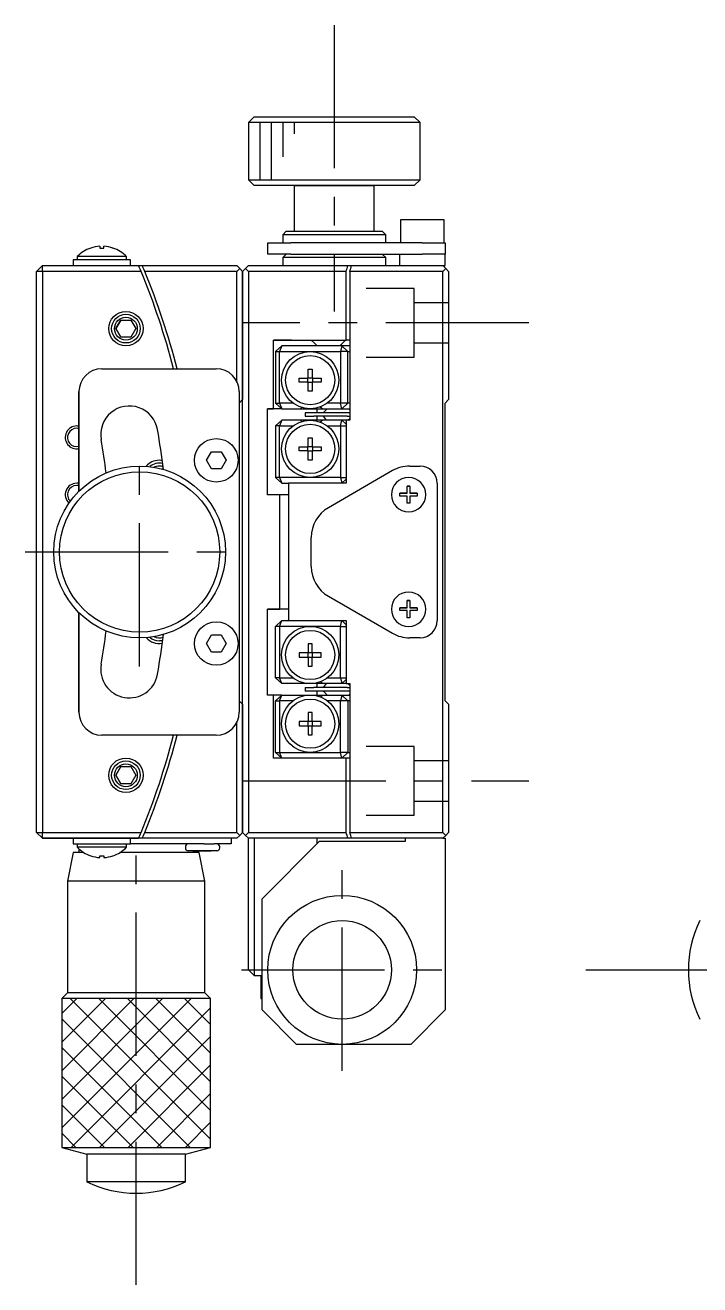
# Model space of a CAD drawing. Extents: x -40 to 380, y -7 to 261.
# Drawn here: x 223.4 to 282.3, y 103.9 to 213.9 of the extents above; entities that cross this region are included whole.
import ezdxf

# ---------------------------------------------------------------- set-up
doc = ezdxf.new("R2010")
doc.units = 0
doc.header["$LTSCALE"] = 10
doc.linetypes.add('CENTER', pattern=[2, 1.25, -0.25, 0.25, -0.25])
doc.linetypes.add('DASHED', pattern=[3.5, 2, -1.5])
doc.layers.get('0').update_dxf_attribs({"linetype": 'CONTINUOUS'})
doc.layers.add('CENTER', color=1, linetype='CENTER')

msp = doc.modelspace()

# ---------------------------------------------------------------- linework, layer by layer
at = {"color": 7, "linetype": 'CONTINUOUS'}
for p, q in [((243.391426, 205.893505), (242.891426, 205.393505)), ((243.391426, 205.893505), (250.391426, 205.893505)), ((250.391426, 205.893505), (257.391426, 205.893505)), ((257.891426, 205.393505), (257.391426, 205.893505)), ((250.391426, 205.393505), (242.891426, 205.393505)), ((242.891426, 205.393505), (242.891426, 200.393505)), ((257.891426, 205.393505), (250.391426, 205.393505)), ((257.891426, 200.393505), (257.891426, 205.393505)), ((242.891426, 200.393505), (250.391426, 200.393505)), ((242.891426, 200.393505), (243.391426, 199.893505)), ((250.391426, 200.393505), (257.891426, 200.393505)), ((257.391426, 199.893505), (257.891426, 200.393505)), ((246.891426, 199.893505), (243.391426, 199.893505)), ((250.391426, 199.893505), (243.391426, 199.893505)), ((253.891426, 199.893505), (246.891426, 199.893505)), ((246.891426, 199.893505), (250.391426, 199.893505)), ((246.891426, 199.893505), (246.891426, 195.893505)), ((257.391426, 199.893505), (250.391426, 199.893505)), ((250.391426, 199.893505), (253.891426, 199.893505)), ((257.391426, 199.893505), (253.891426, 199.893505)), ((253.891426, 195.893505), (253.891426, 199.893505)), ((246.191426, 195.893505), (245.891426, 195.593505)), ((246.191426, 195.893505), (250.391426, 195.893505)), ((250.391426, 195.893505), (254.591426, 195.893505)), ((254.891426, 195.593505), (254.591426, 195.893505)), ((258.091426, 196.893505), (256.191426, 196.893505)), ((256.191426, 196.893505), (256.191426, 194.893505)), ((259.991426, 196.893505), (258.091426, 196.893505)), ((259.991426, 194.893505), (259.991426, 196.893505)), ((244.591426, 193.893505), (244.591426, 194.893505)), ((244.591426, 194.893505), (246.591426, 194.893505)), ((250.391426, 195.593505), (245.891426, 195.593505)), ((245.891426, 195.593505), (245.891426, 194.893505)), ((258.091426, 194.893505), (246.591426, 194.893505)), ((254.891426, 195.593505), (250.391426, 195.593505)), ((254.891426, 194.893505), (254.891426, 195.593505)), ((258.091426, 194.893505), (260.091426, 194.893505)), ((260.091426, 194.893505), (260.091426, 193.893505)), ((232.241426, 193.685752), (227.941426, 193.685752)), ((227.941426, 193.685752), (227.941426, 193.393505)), ((229.114618, 194.430024), (229.118038, 194.425485)), ((229.911426, 194.582685), (229.911426, 194.425485)), ((229.911426, 194.425485), (230.271426, 194.425485)), ((230.271426, 194.425485), (230.271426, 194.582685)), ((231.064815, 194.425485), (231.068235, 194.430024)), ((232.241426, 193.393505), (232.241426, 193.685752)), ((246.591426, 193.893505), (244.591426, 193.893505)), ((246.191426, 193.893505), (245.891426, 193.593505)), ((246.591426, 193.893505), (258.091426, 193.893505)), ((254.891426, 193.593505), (254.591426, 193.893505)), ((256.091426, 193.893505), (256.091426, 192.893505)), ((260.091426, 193.893505), (258.091426, 193.893505)), ((260.091426, 192.893505), (260.091426, 193.893505)), ((224.891426, 192.893505), (224.391426, 192.393505)), ((224.891426, 192.393505), (224.891426, 192.893505)), ((224.891426, 192.893505), (233.30662, 192.893505)), ((232.591426, 193.393505), (227.591426, 193.393505)), ((227.591426, 193.393505), (227.591426, 192.893505)), ((232.591426, 192.893505), (232.591426, 193.393505)), ((233.30662, 192.893505), (233.632375, 192.893505)), ((233.632375, 192.893505), (241.891426, 192.893505)), ((241.891426, 192.893505), (242.141426, 192.643505)), ((242.141426, 192.643505), (241.891426, 192.393505)), ((242.391426, 192.393505), (242.141426, 192.643505)), ((242.391426, 192.393505), (242.641426, 192.643505)), ((242.641426, 192.643505), (242.891426, 192.893505)), ((242.891426, 192.393505), (242.641426, 192.643505)), ((242.891426, 192.893505), (251.59732, 192.893505)), ((250.391426, 193.593505), (245.891426, 193.593505)), ((245.891426, 193.593505), (245.891426, 192.893505)), ((254.891426, 193.593505), (250.391426, 193.593505)), ((251.59732, 192.893505), (251.912004, 192.893505)), ((251.912004, 192.893505), (252.391426, 192.893505)), ((252.391426, 192.893505), (259.891426, 192.893505)), ((254.891426, 192.893505), (254.891426, 193.593505)), ((259.891426, 192.893505), (260.091426, 192.893505)), ((259.891426, 192.893505), (260.141426, 192.643505)), ((260.141426, 192.643505), (259.891426, 192.393505)), ((260.141426, 192.643505), (260.391426, 192.393505)), ((224.391426, 143.393505), (224.391426, 192.393505)), ((224.891426, 192.393505), (224.391426, 192.393505)), ((224.891426, 192.393505), (224.891426, 143.393505)), ((233.516294, 192.393505), (224.891426, 192.393505)), ((241.891426, 192.393505), (233.840901, 192.393505)), ((241.891426, 182.765284), (241.891426, 192.393505)), ((242.391426, 192.393505), (242.391426, 181.193505)), ((242.391426, 181.193505), (242.391426, 192.393505)), ((242.891426, 192.393505), (242.891426, 143.393505)), ((251.436868, 192.393505), (242.891426, 192.393505)), ((251.436868, 186.393505), (251.436868, 192.393505)), ((251.752205, 192.393505), (251.752205, 179.393505)), ((259.891426, 192.393505), (251.752205, 192.393505)), ((259.891426, 143.393505), (259.891426, 192.393505)), ((260.391426, 192.393505), (260.391426, 181.193505)), ((231.325401, 187.393505), (231.758414, 188.143505)), ((231.758414, 188.143505), (231.325401, 187.393505)), ((231.758414, 188.143505), (232.624439, 188.143505)), ((232.624439, 188.143505), (233.057452, 187.393505)), ((231.758414, 186.643505), (231.325401, 187.393505)), ((231.325401, 187.393505), (231.758414, 186.643505)), ((233.057452, 187.393505), (232.624439, 186.643505)), ((232.624439, 186.643505), (231.758414, 186.643505)), ((245.102105, 186.393505), (251.436868, 186.393505)), ((245.102105, 180.393505), (245.102105, 186.393505)), ((246.675588, 186.393505), (245.102105, 186.393505)), ((248.391426, 186.393505), (248.641426, 186.143505)), ((248.641426, 186.143505), (248.891426, 185.893505)), ((250.891426, 185.893505), (251.141426, 186.143505)), ((250.991426, 185.993505), (251.091426, 185.893505)), ((251.141426, 186.143505), (251.391426, 186.393505)), ((251.752205, 186.393505), (251.436868, 186.393505)), ((245.266242, 185.393505), (245.805711, 185.893505)), ((245.266242, 185.393505), (245.600349, 185.393505)), ((245.266242, 185.393505), (245.266242, 180.893505)), ((245.805711, 185.893505), (245.600349, 185.393505)), ((245.600349, 180.893505), (245.600349, 185.393505)), ((245.600349, 185.393505), (248.291426, 185.393505)), ((251.072585, 185.893505), (245.805711, 185.893505)), ((248.291426, 185.393505), (250.935235, 185.393505)), ((251.072585, 185.893505), (250.935235, 185.393505)), ((250.935235, 185.393505), (250.935235, 180.893505)), ((251.590863, 185.393505), (250.935235, 185.393505)), ((251.072585, 185.893505), (251.590863, 185.393505)), ((251.752205, 185.893505), (251.072585, 185.893505)), ((251.590863, 180.893505), (251.590863, 185.393505)), ((251.590863, 185.393505), (251.752205, 185.393505)), ((230.091426, 183.893505), (240.091426, 183.893505)), ((248.111426, 183.866893), (248.471426, 183.866893)), ((248.111426, 183.073505), (248.111426, 183.866893)), ((248.471426, 183.866893), (248.471426, 183.073505)), ((247.318038, 183.073505), (248.111426, 183.073505)), ((247.318038, 182.713505), (247.318038, 183.073505)), ((248.111426, 182.713505), (247.318038, 182.713505)), ((248.095691, 182.713505), (248.095691, 183.073505)), ((248.111426, 183.08924), (248.471426, 183.08924)), ((248.111426, 181.920116), (248.111426, 182.713505)), ((248.471426, 182.697769), (248.111426, 182.697769)), ((248.471426, 183.073505), (249.264815, 183.073505)), ((248.471426, 182.713505), (248.471426, 181.920116)), ((249.264815, 182.713505), (248.471426, 182.713505)), ((248.487162, 183.073505), (248.487162, 182.713505)), ((249.264815, 183.073505), (249.264815, 182.713505)), ((228.091426, 173.200104), (228.091426, 181.893505)), ((228.091426, 181.893505), (228.091426, 173.200104)), ((242.091426, 181.893505), (242.091426, 153.893505)), ((248.471426, 181.920116), (248.111426, 181.920116)), ((242.091426, 180.893505), (242.391426, 181.193505)), ((242.391426, 154.593505), (242.391426, 181.193505)), ((245.266242, 180.893505), (245.805711, 180.393505)), ((245.266242, 180.893505), (245.600349, 180.893505)), ((245.600349, 180.893505), (245.805711, 180.393505)), ((246.791426, 180.893505), (245.600349, 180.893505)), ((247.480198, 180.393505), (247.559523, 180.503818)), ((249.180187, 180.55714), (249.406112, 180.393505)), ((250.935235, 180.893505), (249.791426, 180.893505)), ((251.072585, 180.393505), (250.935235, 180.893505)), ((251.590863, 180.893505), (250.935235, 180.893505)), ((251.590863, 180.893505), (251.072585, 180.393505)), ((251.752205, 180.893505), (251.590863, 180.893505)), ((260.091426, 180.893505), (260.391426, 181.193505)), ((260.091426, 154.893505), (260.091426, 180.893505)), ((244.571552, 180.393505), (245.102105, 180.393505)), ((244.571552, 172.893505), (244.571552, 180.393505)), ((245.102105, 180.393505), (244.571552, 180.393505)), ((245.805711, 180.393505), (244.571552, 180.393505)), ((245.805711, 180.393505), (245.102105, 180.393505)), ((245.805711, 180.393505), (245.102105, 180.393505)), ((245.805711, 179.393505), (245.266242, 178.893505)), ((245.805711, 179.393505), (245.600349, 178.893505)), ((245.805711, 180.393505), (247.480198, 180.393505)), ((247.480198, 179.393505), (245.805711, 179.393505)), ((247.480198, 180.393505), (248.291426, 180.393505)), ((248.291426, 179.393505), (247.480198, 179.393505)), ((247.559523, 179.283191), (247.480198, 179.393505)), ((248.612707, 180.043505), (247.854629, 180.043505)), ((247.854629, 180.043505), (247.854629, 179.743505)), ((247.854629, 179.743505), (248.612707, 179.743505)), ((248.291426, 180.393505), (249.406112, 180.393505)), ((249.406112, 179.393505), (248.291426, 179.393505)), ((251.523834, 180.043505), (248.612707, 180.043505)), ((251.523834, 179.743505), (248.612707, 179.743505)), ((248.891426, 180.043505), (248.891426, 180.393505)), ((248.891426, 179.393505), (248.891426, 179.743505)), ((249.406112, 179.393505), (249.180187, 179.229869)), ((249.406112, 180.393505), (251.072585, 180.393505)), ((251.072585, 179.393505), (249.406112, 179.393505)), ((249.45332, 180.062423), (249.436862, 180.043531)), ((249.437116, 179.74341), (249.699784, 179.393549)), ((249.777167, 180.393505), (249.453324, 180.062427)), ((250.935235, 178.893505), (251.072585, 179.393505)), ((251.072585, 180.393505), (251.752205, 180.393505)), ((251.436868, 179.393505), (251.072585, 179.393505)), ((251.072585, 179.393505), (251.436884, 179.042085)), ((251.436868, 179.393505), (251.436868, 173.893505)), ((251.752205, 179.393505), (251.436868, 179.393505)), ((251.752205, 180.043505), (251.523834, 180.043505)), ((251.523834, 179.743505), (251.752205, 179.743505)), ((251.596713, 179.393505), (251.752205, 179.55247)), ((251.752329, 180.302756), (251.674096, 180.39346)), ((245.266242, 178.893505), (245.266242, 174.393505)), ((245.600349, 178.893505), (245.266242, 178.893505)), ((245.600349, 174.393505), (245.600349, 178.893505)), ((245.600349, 178.893505), (246.791426, 178.893505)), ((249.791426, 178.893505), (250.935235, 178.893505)), ((250.935235, 178.893505), (250.935235, 174.393505)), ((250.935235, 178.893505), (251.436868, 178.893505)), ((248.111426, 177.866893), (248.471426, 177.866893)), ((248.111426, 177.073505), (248.111426, 177.866893)), ((248.471426, 177.866893), (248.471426, 177.073505)), ((239.225401, 175.893505), (239.658414, 176.643505)), ((239.658414, 176.643505), (240.524439, 176.643505)), ((240.524439, 176.643505), (240.957452, 175.893505)), ((247.318038, 177.073505), (248.111426, 177.073505)), ((247.318038, 176.713505), (247.318038, 177.073505)), ((248.111426, 176.713505), (247.318038, 176.713505)), ((248.095691, 176.713505), (248.095691, 177.073505)), ((248.111426, 177.08924), (248.471426, 177.08924)), ((248.111426, 175.920116), (248.111426, 176.713505)), ((248.471426, 176.697769), (248.111426, 176.697769)), ((248.471426, 177.073505), (249.264815, 177.073505)), ((248.471426, 176.713505), (248.471426, 175.920116)), ((249.264815, 176.713505), (248.471426, 176.713505)), ((248.487162, 177.073505), (248.487162, 176.713505)), ((249.264815, 177.073505), (249.264815, 176.713505)), ((235.311713, 175.143505), (235.462594, 175.143505)), ((239.658414, 175.143505), (239.225401, 175.893505)), ((240.524439, 175.143505), (239.658414, 175.143505)), ((240.957452, 175.893505), (240.524439, 175.143505)), ((248.471426, 175.920116), (248.111426, 175.920116)), ((255.489503, 174.991581), (249.891426, 171.75953)), ((256.989503, 175.393505), (257.891426, 175.393505)), ((245.600349, 174.393505), (245.266242, 174.393505)), ((245.805711, 173.893505), (245.266242, 174.393505)), ((248.291426, 174.393505), (245.600349, 174.393505)), ((245.600349, 174.393505), (245.805711, 173.893505)), ((245.805711, 173.893505), (246.391426, 173.893505)), ((251.436868, 173.893505), (246.391426, 173.893505)), ((246.391426, 173.893505), (246.391426, 161.893505)), ((250.935235, 174.393505), (248.291426, 174.393505)), ((250.935235, 174.393505), (251.072585, 173.893505)), ((250.935235, 174.393505), (251.436868, 174.393505)), ((251.436884, 174.244924), (251.072585, 173.893505)), ((259.391426, 173.893505), (259.391426, 161.893505)), ((245.632215, 172.893505), (244.571552, 172.893505)), ((245.632215, 162.893505), (245.632215, 172.893505)), ((246.391426, 172.893505), (245.632215, 172.893505)), ((256.141426, 173.018505), (256.766426, 173.018505)), ((256.141426, 172.768505), (256.141426, 173.018505)), ((256.766426, 173.018505), (256.141426, 173.018505)), ((256.766426, 172.768505), (256.141426, 172.768505)), ((256.766426, 173.643505), (257.016426, 173.643505)), ((256.766426, 173.018505), (256.766426, 173.643505)), ((257.016426, 173.643505), (256.766426, 173.643505)), ((256.766426, 172.143505), (256.766426, 172.768505)), ((257.016426, 173.643505), (257.016426, 173.018505)), ((257.016426, 173.018505), (257.641426, 173.018505)), ((257.641426, 173.018505), (257.016426, 173.018505)), ((257.016426, 172.768505), (257.016426, 172.143505)), ((257.641426, 172.768505), (257.016426, 172.768505)), ((257.641426, 173.018505), (257.641426, 172.768505)), ((257.016426, 172.143505), (256.766426, 172.143505)), ((248.391426, 166.625555), (248.391426, 169.161454)), ((249.891426, 164.027479), (255.489503, 160.795428)), ((244.571552, 162.893505), (245.632215, 162.893505)), ((244.571552, 155.393505), (244.571552, 162.893505)), ((245.632215, 162.893505), (244.571552, 162.893505)), ((246.391426, 162.893505), (244.571552, 162.893505)), ((246.391426, 162.893505), (245.632215, 162.893505)), ((246.391426, 162.893505), (245.632215, 162.893505)), ((256.141426, 163.018505), (256.766426, 163.018505)), ((256.141426, 162.768505), (256.141426, 163.018505)), ((256.766426, 163.018505), (256.141426, 163.018505)), ((256.766426, 163.643505), (257.016426, 163.643505)), ((256.766426, 163.018505), (256.766426, 163.643505)), ((257.016426, 163.643505), (256.766426, 163.643505)), ((257.016426, 163.643505), (257.016426, 163.018505)), ((257.016426, 163.018505), (257.641426, 163.018505)), ((257.641426, 163.018505), (257.016426, 163.018505)), ((257.641426, 163.018505), (257.641426, 162.768505)), ((228.091426, 153.893505), (228.091426, 162.586905)), ((228.091426, 162.586905), (228.091426, 153.893505)), ((245.805711, 161.893505), (245.266242, 161.393505)), ((245.600349, 161.393505), (245.805711, 161.893505)), ((245.805711, 161.893505), (246.391426, 161.893505)), ((246.391426, 161.893505), (251.436868, 161.893505)), ((250.935235, 161.393505), (251.072585, 161.893505)), ((251.436884, 161.542085), (251.072585, 161.893505)), ((251.436868, 161.893505), (251.436868, 156.393505)), ((256.766426, 162.768505), (256.141426, 162.768505)), ((256.766426, 162.143505), (256.766426, 162.768505)), ((257.016426, 162.143505), (256.766426, 162.143505)), ((257.016426, 162.768505), (257.016426, 162.143505)), ((257.641426, 162.768505), (257.016426, 162.768505)), ((235.462594, 160.643505), (235.311713, 160.643505)), ((239.225401, 159.893505), (239.658414, 160.643505)), ((239.658414, 160.643505), (240.524439, 160.643505)), ((240.524439, 160.643505), (240.957452, 159.893505)), ((245.266242, 156.893505), (245.266242, 161.393505)), ((245.600349, 161.393505), (245.266242, 161.393505)), ((248.291426, 161.393505), (245.600349, 161.393505)), ((245.600349, 161.393505), (245.600349, 156.893505)), ((250.935235, 161.393505), (248.291426, 161.393505)), ((250.935235, 156.893505), (250.935235, 161.393505)), ((250.935235, 161.393505), (251.436868, 161.393505)), ((239.658414, 159.143505), (239.225401, 159.893505)), ((240.957452, 159.893505), (240.524439, 159.143505)), ((248.471426, 159.866893), (248.111426, 159.866893)), ((248.111426, 159.866893), (248.111426, 159.073505)), ((248.471426, 159.073505), (248.471426, 159.866893)), ((257.891426, 160.393505), (256.989503, 160.393505)), ((240.524439, 159.143505), (239.658414, 159.143505)), ((248.111426, 159.073505), (247.318038, 159.073505)), ((247.318038, 159.073505), (247.318038, 158.713505)), ((247.318038, 158.713505), (248.111426, 158.713505)), ((248.095691, 159.073505), (248.095691, 158.713505)), ((248.471426, 159.08924), (248.111426, 159.08924)), ((248.111426, 158.713505), (248.111426, 157.920116)), ((248.111426, 158.697769), (248.471426, 158.697769)), ((249.264815, 159.073505), (248.471426, 159.073505)), ((248.471426, 157.920116), (248.471426, 158.713505)), ((248.471426, 158.713505), (249.264815, 158.713505)), ((248.487162, 158.713505), (248.487162, 159.073505)), ((249.264815, 158.713505), (249.264815, 159.073505)), ((248.111426, 157.920116), (248.471426, 157.920116)), ((245.805711, 156.393505), (245.266242, 156.893505)), ((245.600349, 156.893505), (245.266242, 156.893505)), ((245.805711, 156.393505), (245.600349, 156.893505)), ((245.600349, 156.893505), (246.791426, 156.893505)), ((247.480198, 156.393505), (245.805711, 156.393505)), ((247.559523, 156.503818), (247.480198, 156.393505)), ((248.291426, 156.393505), (247.480198, 156.393505)), ((249.406112, 156.393505), (248.291426, 156.393505)), ((248.891426, 156.043505), (248.891426, 156.393505)), ((249.406112, 156.393505), (249.180187, 156.55714)), ((251.072585, 156.393505), (249.406112, 156.393505)), ((249.699786, 156.393463), (249.437098, 156.043564)), ((249.791426, 156.893505), (250.935235, 156.893505)), ((250.935235, 156.893505), (251.072585, 156.393505)), ((250.935235, 156.893505), (251.436868, 156.893505)), ((251.072585, 156.393505), (251.436884, 156.744924)), ((251.436868, 156.393505), (251.072585, 156.393505)), ((251.436868, 156.393505), (251.752205, 156.393505)), ((251.752205, 156.234539), (251.596713, 156.393505)), ((251.752205, 156.393505), (251.752205, 143.393505)), ((245.102105, 155.393505), (244.571552, 155.393505)), ((245.102105, 149.893505), (245.102105, 155.393505)), ((245.805711, 155.393505), (245.102105, 155.393505)), ((245.266242, 154.893505), (245.805711, 155.393505)), ((245.600349, 154.893505), (245.805711, 155.393505)), ((245.805711, 155.393505), (247.480198, 155.393505)), ((247.480198, 155.393505), (248.291426, 155.393505)), ((247.480198, 155.393505), (247.559523, 155.283191)), ((247.854629, 156.043505), (248.612707, 156.043505)), ((247.854629, 156.043505), (247.854629, 155.743505)), ((248.612707, 155.743505), (247.854629, 155.743505)), ((248.291426, 155.393505), (249.406112, 155.393505)), ((251.523834, 156.043505), (248.612707, 156.043505)), ((251.523834, 155.743505), (248.612707, 155.743505)), ((248.891426, 155.393505), (248.891426, 155.743505)), ((249.180187, 155.229869), (249.406112, 155.393505)), ((249.406112, 155.393505), (251.072585, 155.393505)), ((249.436854, 155.743489), (249.453319, 155.724587)), ((249.451445, 155.726526), (249.453322, 155.724583)), ((249.453324, 155.724582), (249.777167, 155.393505)), ((251.072585, 155.393505), (250.935235, 154.893505)), ((251.590863, 154.893505), (251.072585, 155.393505)), ((251.072585, 155.393505), (251.752205, 155.393505)), ((251.523834, 156.043505), (251.752205, 156.043505)), ((251.752205, 155.743505), (251.523834, 155.743505)), ((251.674093, 155.393547), (251.752306, 155.484226)), ((242.391426, 154.593505), (242.091426, 154.893505)), ((242.391426, 154.593505), (242.391426, 143.393505)), ((242.391426, 143.393505), (242.391426, 154.593505)), ((245.266242, 150.393505), (245.266242, 154.893505)), ((245.266242, 154.893505), (245.600349, 154.893505)), ((245.600349, 154.893505), (245.600349, 150.393505)), ((246.791426, 154.893505), (245.600349, 154.893505)), ((250.935235, 154.893505), (249.791426, 154.893505)), ((250.935235, 150.393505), (250.935235, 154.893505)), ((251.590863, 154.893505), (250.935235, 154.893505)), ((251.590863, 154.893505), (251.590863, 150.393505)), ((251.752205, 154.893505), (251.590863, 154.893505)), ((260.391426, 154.593505), (260.091426, 154.893505)), ((260.391426, 154.593505), (260.391426, 143.393505)), ((241.891426, 143.393505), (241.891426, 153.021725)), ((248.111426, 153.073505), (247.318038, 153.073505)), ((247.318038, 153.073505), (247.318038, 152.713505)), ((248.095691, 153.073505), (248.095691, 152.713505)), ((248.471426, 153.866893), (248.111426, 153.866893)), ((248.111426, 153.866893), (248.111426, 153.073505)), ((248.471426, 153.08924), (248.111426, 153.08924)), ((248.471426, 153.073505), (248.471426, 153.866893)), ((249.264815, 153.073505), (248.471426, 153.073505)), ((248.487162, 152.713505), (248.487162, 153.073505)), ((249.264815, 152.713505), (249.264815, 153.073505)), ((240.091426, 151.893505), (230.091426, 151.893505)), ((247.318038, 152.713505), (248.111426, 152.713505)), ((248.111426, 152.713505), (248.111426, 151.920116)), ((248.111426, 152.697769), (248.471426, 152.697769)), ((248.111426, 151.920116), (248.471426, 151.920116)), ((248.471426, 151.920116), (248.471426, 152.713505)), ((248.471426, 152.713505), (249.264815, 152.713505)), ((251.436868, 149.893505), (245.102105, 149.893505)), ((245.266242, 150.393505), (245.600349, 150.393505)), ((245.266242, 150.393505), (245.805711, 149.893505)), ((245.600349, 150.393505), (248.291426, 150.393505)), ((245.805711, 149.893505), (245.600349, 150.393505)), ((248.291426, 150.393505), (250.935235, 150.393505)), ((251.072585, 149.893505), (250.935235, 150.393505)), ((251.590863, 150.393505), (250.935235, 150.393505)), ((251.072585, 149.893505), (251.590863, 150.393505)), ((251.436868, 143.393505), (251.436868, 149.893505)), ((251.752205, 149.893505), (251.436868, 149.893505)), ((251.590863, 150.393505), (251.752205, 150.393505)), ((231.325401, 148.393505), (231.758414, 149.143505)), ((231.758414, 149.143505), (231.325401, 148.393505)), ((231.758414, 149.143505), (232.624439, 149.143505)), ((232.624439, 149.143505), (233.057452, 148.393505)), ((231.758414, 147.643505), (231.325401, 148.393505)), ((231.325401, 148.393505), (231.758414, 147.643505)), ((232.624439, 147.643505), (231.758414, 147.643505)), ((233.057452, 148.393505), (232.624439, 147.643505)), ((224.391426, 143.393505), (224.891426, 143.393505)), ((224.391426, 143.393505), (224.891426, 142.893505)), ((224.391426, 143.393505), (224.891426, 142.893505)), ((224.891426, 142.893505), (224.891426, 143.393505)), ((224.891426, 143.393505), (233.516294, 143.393505)), ((233.840901, 143.393505), (241.891426, 143.393505)), ((241.891426, 143.393505), (242.141426, 143.143505)), ((242.141426, 143.143505), (241.891426, 142.893505)), ((242.141426, 143.143505), (242.391426, 143.393505)), ((242.391426, 143.393505), (242.641426, 143.143505)), ((242.641426, 143.143505), (242.391426, 143.393505)), ((242.641426, 143.143505), (242.891426, 143.393505)), ((242.891426, 142.893505), (242.641426, 143.143505)), ((242.641426, 143.143505), (242.891426, 142.893505)), ((242.891426, 143.393505), (251.436868, 143.393505)), ((251.752205, 143.393505), (259.891426, 143.393505)), ((259.891426, 143.393505), (260.141426, 143.143505)), ((260.141426, 143.143505), (259.891426, 142.893505)), ((260.141426, 143.143505), (260.391426, 143.393505)), ((233.30662, 142.893505), (224.891426, 142.893505)), ((224.891426, 142.893505), (226.726883, 142.893505)), ((226.172214, 142.893505), (226.726883, 142.893505)), ((227.224517, 142.893505), (226.172214, 142.893505)), ((226.172214, 142.893505), (227.224517, 142.893505)), ((226.726883, 142.893505), (226.172214, 142.893505)), ((226.726883, 142.893505), (233.30662, 142.893505)), ((227.224517, 142.893505), (226.726883, 142.893505)), ((226.726883, 142.893505), (227.224517, 142.893505)), ((227.591426, 142.893505), (227.591426, 142.393505)), ((227.591426, 142.393505), (232.591426, 142.393505)), ((227.941426, 142.393505), (227.941426, 142.101257)), ((232.241426, 142.101257), (227.941426, 142.101257)), ((228.091426, 141.957437), (228.091426, 141.643505)), ((232.241426, 142.101257), (232.241426, 142.393505)), ((232.591426, 142.393505), (232.591426, 142.893505)), ((237.489503, 142.393505), (232.591426, 142.393505)), ((233.632375, 142.893505), (233.30662, 142.893505)), ((241.891426, 142.893505), (233.632375, 142.893505)), ((237.391426, 142.143505), (237.391426, 142.043505)), ((238.989503, 142.393505), (237.489503, 142.393505)), ((238.989503, 142.393505), (239.691426, 142.393505)), ((239.691426, 142.393505), (239.891426, 142.393505)), ((241.391426, 142.393505), (239.891426, 142.393505)), ((240.391426, 142.043505), (240.391426, 142.143505)), ((241.391426, 142.893505), (241.391426, 142.393505)), ((242.891426, 131.393505), (242.891426, 142.893505)), ((251.59732, 142.893505), (242.891426, 142.893505)), ((243.391426, 142.893505), (243.391426, 130.893505)), ((249.091426, 142.593505), (244.091426, 137.593505)), ((248.891426, 142.393505), (248.891426, 142.893505)), ((256.591426, 142.593505), (249.091426, 142.593505)), ((251.912004, 142.893505), (251.59732, 142.893505)), ((252.391421, 142.893505), (251.912004, 142.893505)), ((259.891426, 142.893505), (252.391421, 142.893505)), ((256.591426, 142.893505), (256.591426, 142.593505)), ((259.891426, 142.893505), (260.091426, 142.893505)), ((260.091426, 142.893505), (260.091426, 127.893505)), ((227.591429, 141.643505), (227.09143, 139.143506)), ((228.511078, 141.643505), (227.591429, 141.643505)), ((229.114618, 141.356985), (229.118038, 141.361524)), ((229.911426, 141.361524), (230.271426, 141.361524)), ((229.911426, 141.204324), (229.911426, 141.361524)), ((230.271426, 141.361524), (230.271426, 141.204324)), ((231.064815, 141.361524), (231.068235, 141.356985)), ((238.591423, 141.643505), (231.671775, 141.643505)), ((240.141426, 141.793505), (237.641426, 141.793505)), ((238.766426, 141.793505), (237.641426, 141.793505)), ((238.091426, 141.643505), (238.091426, 141.793505)), ((238.141426, 141.793505), (238.766426, 141.793505)), ((238.766426, 141.793505), (238.141426, 141.793505)), ((239.091422, 139.143506), (238.591423, 141.643505)), ((239.016426, 141.793505), (238.766426, 141.793505)), ((238.766426, 141.793505), (239.016426, 141.793505)), ((239.016426, 141.793505), (238.766426, 141.793505)), ((240.141426, 141.793505), (239.016426, 141.793505)), ((239.641426, 141.793505), (239.016426, 141.793505)), ((239.016426, 141.793505), (239.641426, 141.793505)), ((239.091422, 139.143506), (227.09143, 139.143506)), ((227.09143, 139.143506), (227.09143, 129.393501)), ((239.091422, 129.393501), (239.091422, 139.143506)), ((244.091426, 127.893505), (244.091426, 137.593505)), ((242.891426, 131.393505), (243.391426, 130.893505)), ((242.891426, 131.393505), (243.391426, 130.893505)), ((243.391426, 130.893505), (244.091426, 130.893505)), ((243.391426, 130.893505), (243.991426, 130.893505)), ((243.991426, 130.893505), (243.991426, 128.893505)), ((227.09143, 129.393501), (226.591427, 128.893499)), ((239.591425, 128.893499), (226.591427, 128.893499)), ((226.591427, 128.893499), (226.591427, 115.893498)), ((239.091422, 129.393501), (227.09143, 129.393501)), ((239.591425, 128.893499), (239.091422, 129.393501)), ((239.591425, 115.893498), (239.591425, 128.893499)), ((243.991426, 128.893505), (244.091426, 128.893505)), ((243.991426, 128.893505), (244.091426, 128.893505)), ((244.091426, 127.893505), (247.091426, 124.893505)), ((257.091426, 124.893505), (260.091426, 127.893505)), ((251.091426, 124.893505), (247.091426, 124.893505)), ((257.091426, 124.893505), (251.091426, 124.893505)), ((226.591427, 115.893498), (228.791426, 115.30401)), ((226.591427, 115.893498), (239.591425, 115.893498)), ((237.391426, 115.30401), (239.591425, 115.893498)), ((237.391426, 115.30401), (228.791426, 115.30401)), ((228.791426, 115.30401), (228.791426, 112.893499)), ((237.391426, 112.893499), (237.391426, 115.30401)), ((237.391426, 112.893499), (228.791426, 112.893499))]:
    msp.add_line(p, q, dxfattribs=at)
at = {"color": 3, "linetype": 'CONTINUOUS'}
for p, q in [((243.891426, 205.393505), (243.891426, 200.393505)), ((244.891426, 205.393505), (244.891426, 200.393505)), ((245.891426, 205.393505), (245.891426, 202.393505)), ((246.891426, 205.393505), (246.891426, 204.393505)), ((234.917125, 147.09351), (234.91729, 147.09351)), ((226.591427, 127.589353), (227.895573, 128.893499)), ((226.591427, 125.089353), (230.395573, 128.893499)), ((226.591427, 122.589353), (232.895573, 128.893499)), ((226.591427, 120.089353), (235.395573, 128.893499)), ((226.591427, 117.589353), (237.895573, 128.893499)), ((227.321574, 128.893499), (239.591425, 116.623647)), ((229.821574, 128.893499), (239.591425, 119.123647)), ((232.321574, 128.893499), (239.591425, 121.623647)), ((234.821574, 128.893499), (239.591425, 124.123647)), ((237.321574, 128.893499), (239.591425, 126.623647)), ((227.395572, 115.893498), (239.591425, 128.089351)), ((226.591427, 127.123645), (237.821575, 115.893498)), ((229.895572, 115.893498), (239.591425, 125.589351)), ((226.591427, 124.623645), (235.321575, 115.893498)), ((226.591427, 122.123645), (232.821575, 115.893498)), ((232.395572, 115.893498), (239.591425, 123.089351)), ((234.895572, 115.893498), (239.591425, 120.589351)), ((226.591427, 119.623645), (230.321575, 115.893498)), ((237.395572, 115.893498), (239.591425, 118.089351)), ((226.591427, 117.123645), (227.821575, 115.893498))]:
    msp.add_line(p, q, dxfattribs=at)
at = {"color": 3, "linetype": 'DASHED'}
for p, q in [((257.391426, 190.893505), (253.192987, 190.893505)), ((257.391426, 187.893505), (257.391426, 190.893505)), ((260.391426, 189.643505), (257.391426, 189.643505)), ((257.391426, 184.893505), (257.391426, 187.893505)), ((257.391426, 186.143505), (260.391426, 186.143505)), ((253.193009, 184.893505), (257.391426, 184.893505)), ((257.391426, 150.893505), (253.192987, 150.893505)), ((257.391426, 147.893505), (257.391426, 150.893505)), ((260.391426, 149.643505), (257.391426, 149.643505)), ((257.391426, 144.893505), (257.391426, 147.893505)), ((257.391426, 146.143505), (260.391426, 146.143505)), ((253.193009, 144.893505), (257.391426, 144.893505))]:
    msp.add_line(p, q, dxfattribs=at)
at = {"color": 3, "linetype": 'CONTINUOUS'}
for centre in [(232.191426, 187.393505), (232.191426, 148.393505)]:
    msp.add_circle(centre, 1.5, dxfattribs=at)
at = {"color": 7, "linetype": 'CONTINUOUS'}
for centre, radius in [((232.191426, 187.393505), 1.25), ((232.191426, 187.393505), 1), ((248.291426, 182.893505), 2.5), ((248.291426, 182.893505), 2.15), ((248.291426, 176.893505), 2.5), ((248.291426, 176.893505), 2.15), ((240.091426, 175.893505), 1.9), ((233.391426, 167.893505), 7.5), ((233.391426, 167.893505), 7), ((240.091426, 159.893505), 1.9), ((248.291426, 158.893505), 2.5), ((248.291426, 158.893505), 2.15), ((248.291426, 152.893505), 2.5), ((248.291426, 152.893505), 2.15), ((232.191426, 148.393505), 1.25), ((232.191426, 148.393505), 1), ((251.091426, 131.393505), 6.499999), ((251.091426, 131.393505), 4.3)]:
    msp.add_circle(centre, radius, dxfattribs=at)
for centre, radius, start, end in [((230.091426, 191.593505), 3, 109.002108, 135.779956), ((230.091426, 191.593505), 2.994595, 93.446029, 108.968509), ((230.091426, 191.593505), 2.994595, 71.031491, 86.553971), ((230.091426, 191.593505), 3, 44.220044, 70.997892), ((174.391426, 167.893505), 64, 22.508005, 22.993394), ((174.391426, 167.893505), 64.3, 22.397277, 22.880007), ((174.391426, 217.393505), 81, 342.022591, 342.394034), ((174.391426, 217.393505), 81.3, 342.091182, 342.461114), ((174.391426, 167.893505), 64, 14.477512, 22.508005), ((174.391426, 167.893505), 64.3, 14.408501, 22.397277), ((230.091426, 181.893505), 2, 90, 180), ((240.091426, 181.893505), 2, 0, 90), ((232.495084, 178.138747), 2.5, 10, 190), ((227.891426, 177.893505), 0.8, 90, 284.477512), ((227.891426, 177.893505), 0.8, 75.522488, 90), ((174.391426, 167.893505), 61.5, 6.72967, 10), ((174.391426, 167.893505), 56.5, 7.021489, 10), ((235.091426, 174.393505), 1.25, 75.411759, 130.703171), ((235.091426, 174.393505), 1, 90, 116.545812), ((235.091426, 174.393505), 1, 69.595444, 90), ((256.989503, 172.393505), 3, 90, 120), ((257.891426, 173.893505), 1.5, 0, 90), ((256.891426, 172.893505), 1.5, 180, 90), ((256.891426, 172.893505), 1.5, 90, 180), ((227.891426, 172.893505), 0.8, 90, 225.991687), ((227.891426, 172.893505), 0.8, 75.522488, 90), ((251.391426, 169.161454), 3, 120, 180), ((251.391426, 166.625555), 3, 180, 240), ((256.891426, 162.893505), 1.5, 180, 90), ((256.891426, 162.893505), 1.5, 90, 180), ((257.891426, 161.893505), 1.5, 270, 0), ((174.391426, 167.893505), 56.5, 350, 352.978511), ((174.391426, 167.893505), 61.5, 350, 353.27033), ((256.989503, 163.393505), 3, 240, 270), ((235.091426, 161.393505), 1.25, 229.296829, 270), ((235.091426, 161.393505), 1, 243.454188, 290.404556), ((235.091426, 161.393505), 1.25, 270, 284.588241), ((232.495084, 157.648262), 2.5, 170, 350), ((230.091426, 153.893505), 2, 180, 270), ((240.091426, 153.893505), 2, 270, 0), ((174.391426, 167.893505), 64, 337.491995, 345.522488), ((174.391426, 167.893505), 64.3, 337.602723, 345.591499), ((174.391426, 167.893505), 64, 337.006606, 337.491995), ((174.391426, 167.893505), 64.3, 337.119993, 337.602723), ((174.391426, 118.393505), 81, 17.605966, 17.977409), ((174.391426, 118.393505), 81.3, 17.538886, 17.908818), ((230.091426, 144.193505), 3, 224.220044, 250.997892), ((230.091426, 144.193505), 3, 289.002108, 315.779956), ((237.641426, 142.143505), 0.25, 90, 180), ((237.641426, 142.043505), 0.25, 180, 270), ((240.141426, 142.143505), 0.25, 0, 90), ((240.141426, 142.043505), 0.25, 270, 0), ((230.091426, 144.193505), 2.994595, 251.031491, 266.553971), ((230.091426, 144.193505), 2.994595, 273.446029, 288.968509), ((291.086562, 131.393502), 9.745001, 153.816202, 206.183785), ((233.091426, 121.638499), 9.745001, 243.816209, 296.183791)]:
    msp.add_arc(centre, radius, start, end, dxfattribs=at)
at = {"color": 3, "linetype": 'CONTINUOUS'}
for centre, radius, start, end in [((227.891426, 177.893505), 1, 90, 281.536959), ((227.891426, 177.893505), 1, 78.463041, 90), ((235.091426, 174.393505), 1.5, 90, 139.266565), ((235.091426, 174.393505), 1.5, 79.205473, 90), ((227.891426, 172.893505), 1, 90, 227.726311), ((227.891426, 172.893505), 1, 78.463041, 90), ((235.091426, 161.393505), 1.5, 220.733435, 280.794527)]:
    msp.add_arc(centre, radius, start, end, dxfattribs=at)
at = {"layer": 'CENTER', "color": 1, "linetype": 'CENTER'}
for p, q in [((250.391426, 213.893501), (250.391426, 188.893501)), ((267.391426, 187.893505), (242.391426, 187.893505)), ((233.391426, 157.893505), (233.391426, 177.893505)), ((223.391426, 167.893505), (243.391426, 167.893505)), ((242.391426, 147.893505), (267.391426, 147.893505)), ((233.091426, 103.893501), (233.091426, 143.893501)), ((251.091426, 122.593506), (251.091426, 140.193503)), ((242.291428, 131.393505), (259.891425, 131.393505)), ((272.391426, 131.393505), (350.841565, 131.393505))]:
    msp.add_line(p, q, dxfattribs=at)

doc.saveas('drawing.dxf')
